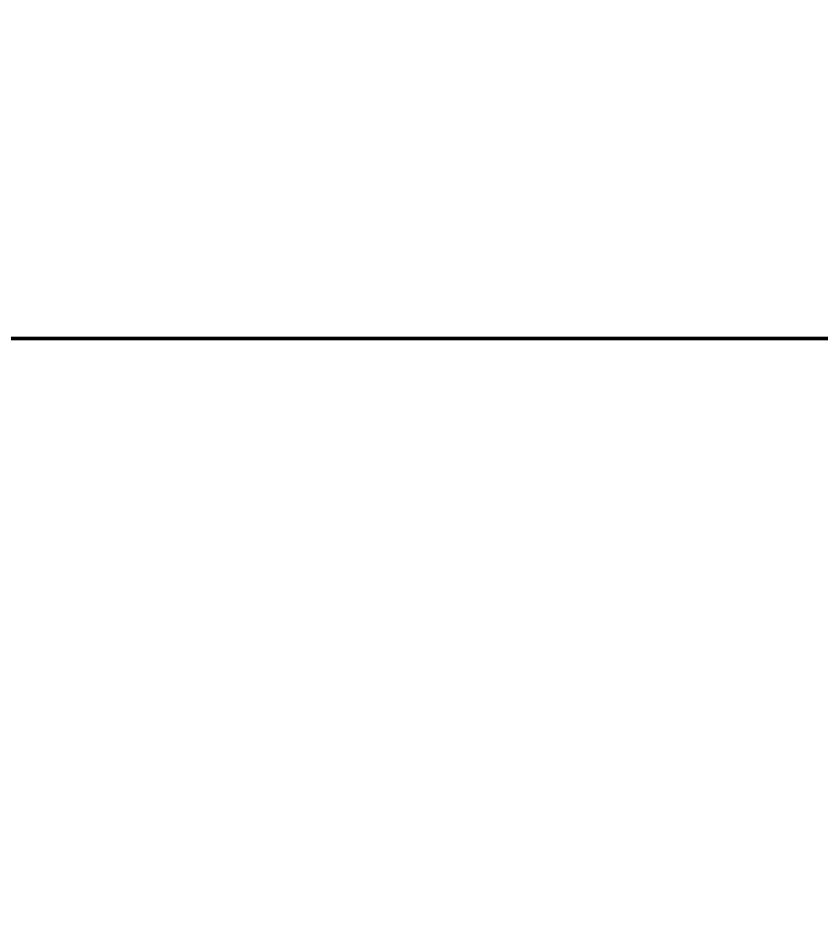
# Model space of a CAD drawing. Header units: millimetres. Extents: x 0 to 594, y 0 to 420.
# Drawn here: x 113.896599 to 113.897911, y 53.903739 to 53.905227 of the extents above; entities that cross this region are included whole.
import ezdxf

# ---------------------------------------------------------------- set-up
doc = ezdxf.new("R2010")
doc.units = ezdxf.units.MM
for name, color, linetype, lineweight in [('01-VISIBLE', 7, 'CONTINUOUS', 50), ('04-COTA', 3, 'CONTINUOUS', 25), ('08-FINA', 5, 'CONTINUOUS', 25)]:
    doc.layers.add(name, color=color, linetype=linetype, lineweight=lineweight)
doc.styles.add('ISO3098', font='isocpeur.ttf')
doc.dimstyles.new('FLAMA-ISO', dxfattribs={"dimtxt": 3.5, "dimasz": 3, "dimexe": 2, "dimexo": 1, "dimgap": 1, "dimtad": 1, "dimdec": 1, "dimtxsty": 'ISO3098', "dimcen": 2.5, "dimclrd": 3, "dimclre": 3, "dimclrt": 3, "dimazin": 3, "dimtfac": 1, "dimtmove": 0, "dimatfit": 3, "dimlwd": 25, "dimlwe": 25})

msp = doc.modelspace()

# ---------------------------------------------------------------- linework, layer by layer
at = {"layer": '01-VISIBLE'}
msp.add_lwpolyline([(116.9651306, 53.9047031), (116.8116436, 53.9047031), (116.6581567, 53.9047031), (116.5046697, 53.9047031), (116.3511828, 53.9047031), (116.1976959, 53.9047031), (116.0442089, 53.9047031), (115.890722, 53.9047031), (115.737235, 53.9047031), (115.5837481, 53.9047031), (115.4302611, 53.9047031), (115.2767742, 53.9047031), (115.1232872, 53.9047031), (114.9698003, 53.9047031), (114.8163134, 53.9047031), (114.6628264, 53.9047031), (114.5093395, 53.9047031), (114.3558525, 53.9047031), (114.2023656, 53.9047031), (114.0488786, 53.9047031), (113.8953917, 53.9047031)], dxfattribs=at)
at = {"layer": '08-FINA'}
msp.add_circle((111.25, 50.9047031), 19.25, dxfattribs=at)

# ---------------------------------------------------------------- dimensions: what is measured, and where the dimension line sits
at = {"layer": '04-COTA'}
msp.add_linear_dim(base=(142, 34.6547031), p1=(120, 34.6547031), p2=(93, 379.3452969), angle=90, dimstyle='FLAMA-ISO', override={"dimlfac": 2}, dxfattribs=at).render()

doc.saveas('drawing.dxf')
